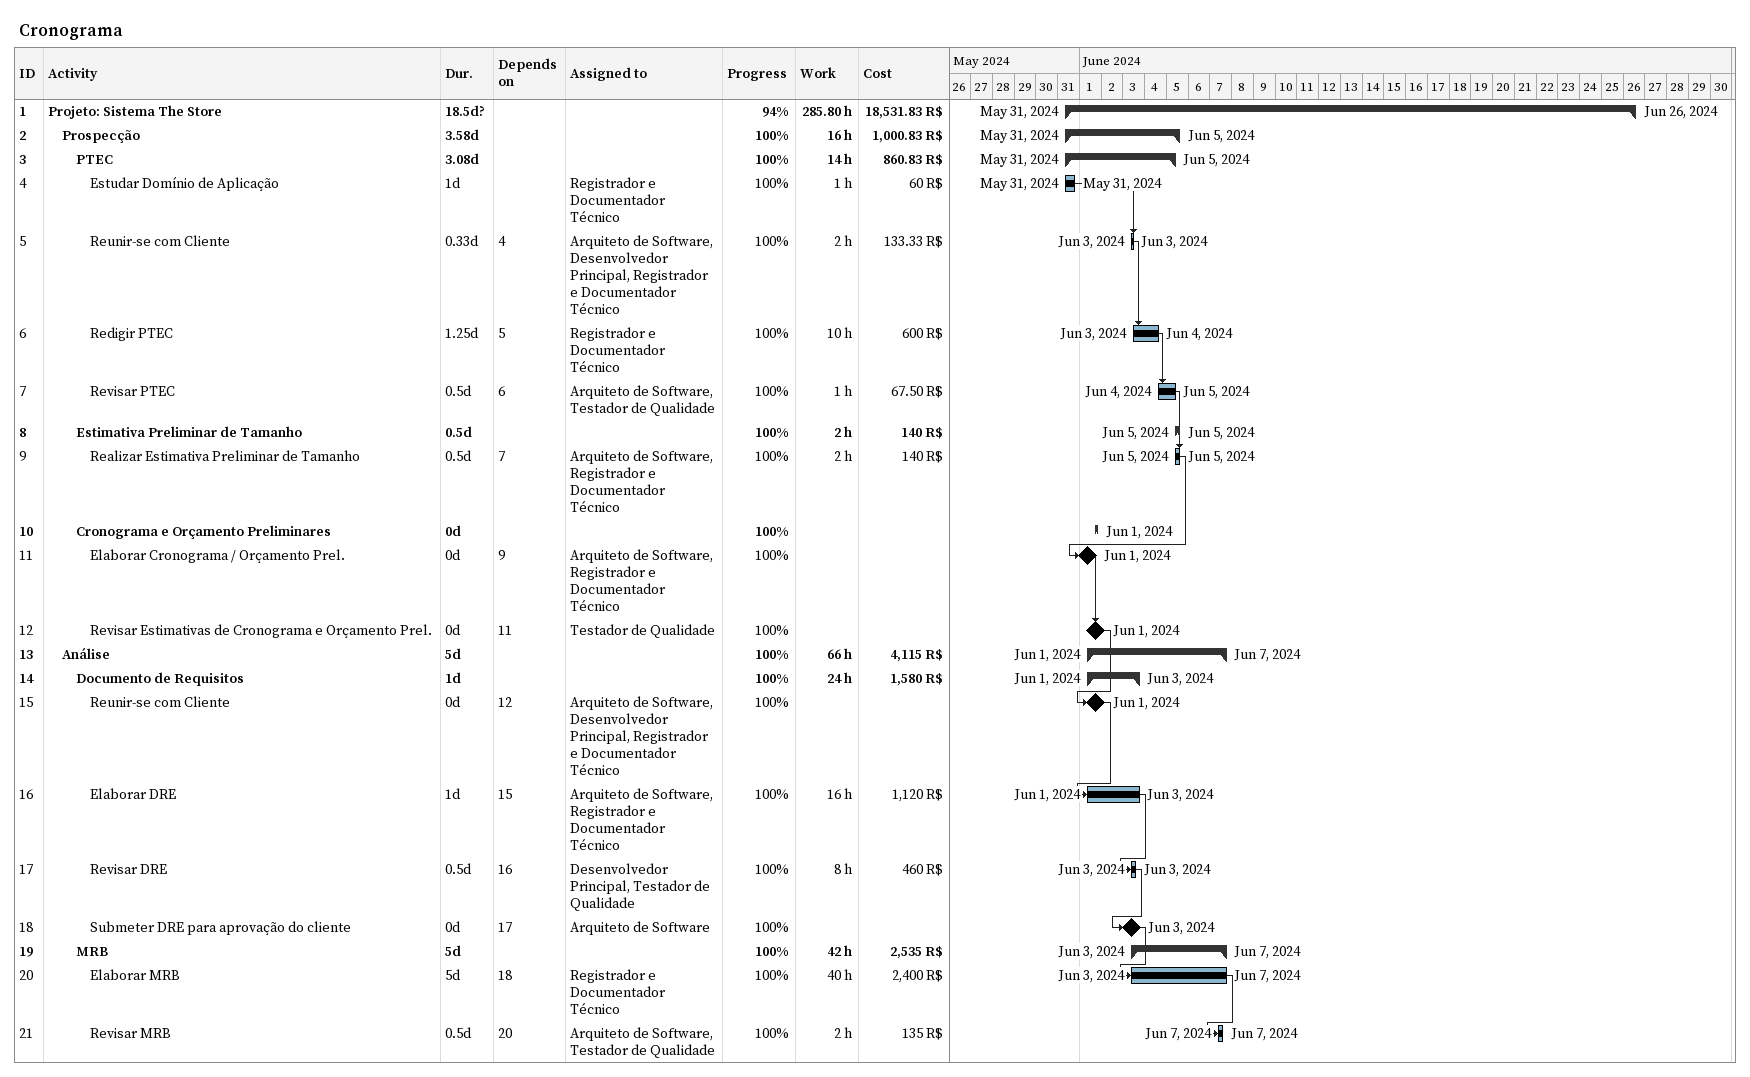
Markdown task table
Cronograma

| ID | Level | Task | Duration | Start | Finish | Predecessors | Resources | % complete | Work (h) | Cost (R$) |
|---|---|---|---|---|---|---|---|---|---|---|
| 1 | 1 | **Projeto: Sistema The Store** | 18.5d? | 2024-05-31 | 2024-06-26 |  |  | 94 | 285.80 | 18531.83 |
| 2 | 2 | **Prospecção** | 3.58d | 2024-05-31 | 2024-06-05 |  |  | 100 | 16 | 1000.83 |
| 3 | 3 | **PTEC** | 3.08d | 2024-05-31 | 2024-06-05 |  |  | 100 | 14 | 860.83 |
| 4 | 4 | Estudar Domínio de Aplicação | 1d | 2024-05-31 | 2024-05-31 |  | Registrador e Documentador Técnico | 100 | 1 | 60 |
| 5 | 4 | Reunir-se com Cliente | 0.33d | 2024-06-03 | 2024-06-03 | 4 | Arquiteto de Software, Desenvolvedor Principal, Registrador e Documentador Técnico | 100 | 2 | 133.33 |
| 6 | 4 | Redigir PTEC | 1.25d | 2024-06-03 | 2024-06-04 | 5 | Registrador e Documentador Técnico | 100 | 10 | 600 |
| 7 | 4 | Revisar PTEC | 0.5d | 2024-06-04 | 2024-06-05 | 6 | Arquiteto de Software, Testador de Qualidade | 100 | 1 | 67.50 |
| 8 | 3 | **Estimativa Preliminar de Tamanho** | 0.5d | 2024-06-05 | 2024-06-05 |  |  | 100 | 2 | 140 |
| 9 | 4 | Realizar Estimativa Preliminar de Tamanho | 0.5d | 2024-06-05 | 2024-06-05 | 7 | Arquiteto de Software, Registrador e Documentador Técnico | 100 | 2 | 140 |
| 10 | 3 | **Cronograma e Orçamento Preliminares** | 0d | 2024-06-01 | 2024-06-01 |  |  | 100 |  |  |
| 11 | 4 | Elaborar Cronograma / Orçamento Prel. | 0d | 2024-06-01 | 2024-06-01 | 9 | Arquiteto de Software, Registrador e Documentador Técnico | 100 |  |  |
| 12 | 4 | Revisar Estimativas de Cronograma e Orçamento Prel. | 0d | 2024-06-01 | 2024-06-01 | 11 | Testador de Qualidade | 100 |  |  |
| 13 | 2 | **Análise** | 5d | 2024-06-01 | 2024-06-07 |  |  | 100 | 66 | 4115 |
| 14 | 3 | **Documento de Requisitos** | 1d | 2024-06-01 | 2024-06-03 |  |  | 100 | 24 | 1580 |
| 15 | 4 | Reunir-se com Cliente | 0d | 2024-06-01 | 2024-06-01 | 12 | Arquiteto de Software, Desenvolvedor Principal, Registrador e Documentador Técnico | 100 |  |  |
| 16 | 4 | Elaborar DRE | 1d | 2024-06-01 | 2024-06-03 | 15 | Arquiteto de Software, Registrador e Documentador Técnico | 100 | 16 | 1120 |
| 17 | 4 | Revisar DRE | 0.5d | 2024-06-03 | 2024-06-03 | 16 | Desenvolvedor Principal, Testador de Qualidade | 100 | 8 | 460 |
| 18 | 4 | Submeter DRE para aprovação do cliente | 0d | 2024-06-03 | 2024-06-03 | 17 | Arquiteto de Software | 100 |  |  |
| 19 | 3 | **MRB** | 5d | 2024-06-03 | 2024-06-07 |  |  | 100 | 42 | 2535 |
| 20 | 4 | Elaborar MRB | 5d | 2024-06-03 | 2024-06-07 | 18 | Registrador e Documentador Técnico | 100 | 40 | 2400 |
| 21 | 4 | Revisar MRB | 0.5d | 2024-06-07 | 2024-06-07 | 20 | Arquiteto de Software, Testador de Qualidade | 100 | 2 | 135 |
